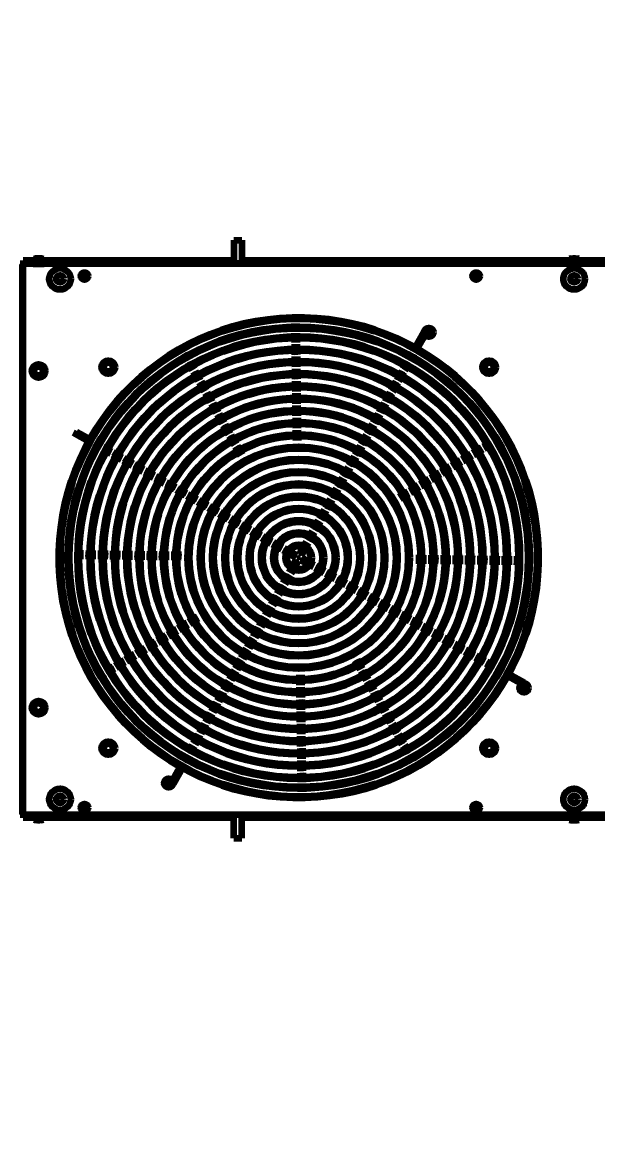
# Model space of a CAD drawing. Header units: millimetres. Extents: x 0 to 31017, y 0 to 21335.
# Drawn here: x 8299.3 to 8393.3, y 19881.2 to 20062.4 of the extents above; entities that cross this region are included whole.
import ezdxf
from ezdxf import colors
from ezdxf.entities.mleader import LeaderData, LeaderLine
from ezdxf.enums import TextEntityAlignment as Align
from ezdxf.math import Vec2, Vec3

# ---------------------------------------------------------------- set-up
doc = ezdxf.new("R2010")
doc.units = ezdxf.units.MM
doc.styles.get("Standard").update_dxf_attribs({"font": 'arial.ttf'})

# ---------------------------------------------------------------- blocks, each defined once
blk = doc.blocks.new('機組圖彩色')
at = {"color": 251, "lineweight": 200, "true_color": 0x636466}
for p, q in [((92847.88, 2376.05), (92847.88, 2372.23)), ((92847.88, 2376.05), (92849.18, 2376.05)), ((92849.18, 2376.05), (92849.18, 2372.23)), ((92813.48, 2372.73), (92813.48, 2372.1)), ((92815.23, 2372.73), (92813.48, 2372.73)), ((92815.08, 2372.52), (92815.08, 2372.2)), ((92816.88, 2372.52), (92815.08, 2372.52)), ((92815.23, 2373), (92815.23, 2372.52)), ((92816.55, 2373.07), (92815.42, 2373.07)), ((92815.61, 2373), (92815.61, 2372.52)), ((92815.98, 2372.36), (92815.82, 2372.52)), ((92816.14, 2372.36), (92815.98, 2372.52)), ((92816.36, 2373), (92816.36, 2372.52)), ((92816.73, 2373), (92816.73, 2372.52)), ((92847.88, 2372.73), (92816.73, 2372.73)), ((92816.88, 2372.2), (92816.88, 2372.52)), ((92957.78, 2372.73), (92849.18, 2372.73)), ((92902.58, 2372.2), (92902.58, 2372.52)), ((92902.58, 2372.52), (92904.38, 2372.52)), ((92902.73, 2373), (92902.73, 2372.52)), ((92902.92, 2373.07), (92904.05, 2373.07)), ((92903.11, 2373), (92903.11, 2372.52)), ((92903.32, 2372.36), (92903.48, 2372.52)), ((92903.48, 2372.36), (92903.64, 2372.52)), ((92903.86, 2373), (92903.86, 2372.52)), ((92904.23, 2373), (92904.23, 2372.52)), ((92904.38, 2372.52), (92904.38, 2372.2)), ((92813.36, 2372.1), (92813.48, 2372.1)), ((92813.36, 2282.3), (92813.36, 2372.1)), ((92813.48, 2368.7), (92813.48, 2372.2)), ((92993.48, 2372.2), (92813.48, 2372.2)), ((92813.48, 2282.32), (92813.48, 2372.08)), ((92993.36, 2372.2), (92813.6, 2372.2)), ((92814.48, 2372.23), (92814.45, 2372.2)), ((92815.08, 2372.23), (92814.48, 2372.23)), ((92815.08, 2372.36), (92816.88, 2372.36)), ((92815.08, 2372.2), (92816.88, 2372.2)), ((92990.1, 2372.23), (92816.88, 2372.23)), ((92904.38, 2372.36), (92902.58, 2372.36)), ((92904.38, 2372.2), (92902.58, 2372.2)), ((92857.78, 2362.75), (92857.77, 2363.15)), ((92857.79, 2361.95), (92857.78, 2362.45)), ((92857.8, 2361.15), (92857.79, 2361.65)), ((92858.18, 2362.75), (92858.17, 2363.15)), ((92858.19, 2361.95), (92858.18, 2362.45)), ((92858.2, 2361.15), (92858.19, 2361.65)), ((92857.81, 2360.35), (92857.8, 2360.85)), ((92857.82, 2359.35), (92857.81, 2360.05)), ((92857.83, 2359.35), (92857.82, 2360.05)), ((92858.21, 2360.35), (92858.2, 2360.85)), ((92858.22, 2359.35), (92858.21, 2360.05)), ((92858.23, 2359.35), (92858.22, 2360.05)), ((92878.9, 2361.06), (92877.49, 2358.54)), ((92879.06, 2360.52), (92877.84, 2358.35)), ((92879.42, 2361.33), (92880.05, 2360.7)), ((92879.42, 2360.7), (92880.05, 2361.33)), ((92839.47, 2357.74), (92839.27, 2358.09)), ((92839.82, 2357.93), (92839.62, 2358.28)), ((92857.84, 2358.35), (92857.83, 2359.05)), ((92857.86, 2357.35), (92857.85, 2358.05)), ((92858.24, 2358.35), (92858.23, 2359.05)), ((92858.26, 2357.35), (92858.25, 2358.05)), ((92877.15, 2357.93), (92877.35, 2358.28)), ((92877.5, 2357.74), (92877.7, 2358.09)), ((92839.86, 2357.04), (92839.62, 2357.48)), ((92840.21, 2357.24), (92839.96, 2357.67)), ((92840.25, 2356.34), (92840.01, 2356.78)), ((92840.6, 2356.54), (92840.36, 2356.97)), ((92840.64, 2355.64), (92840.4, 2356.08)), ((92840.99, 2355.84), (92840.75, 2356.28)), ((92857.87, 2356.35), (92857.86, 2357.05)), ((92858.27, 2356.35), (92858.26, 2357.05)), ((92875.98, 2355.84), (92876.22, 2356.27)), ((92876.33, 2355.64), (92876.57, 2356.08)), ((92876.37, 2356.54), (92876.61, 2356.97)), ((92876.72, 2356.34), (92876.96, 2356.78)), ((92876.76, 2357.23), (92877.01, 2357.67)), ((92877.11, 2357.04), (92877.35, 2357.48)), ((92841.13, 2354.77), (92840.79, 2355.38)), ((92841.48, 2354.97), (92841.14, 2355.58)), ((92841.62, 2353.9), (92841.28, 2354.51)), ((92841.97, 2354.09), (92841.63, 2354.71)), ((92857.88, 2355.35), (92857.87, 2356.05)), ((92857.89, 2354.35), (92857.89, 2355.05)), ((92858.28, 2355.35), (92858.27, 2356.05)), ((92858.29, 2354.35), (92858.29, 2355.05)), ((92875.34, 2354.71), (92875, 2354.09)), ((92875.69, 2354.51), (92875.35, 2353.9)), ((92875.83, 2355.58), (92875.49, 2354.97)), ((92876.18, 2355.38), (92875.84, 2354.77)), ((92842.11, 2353.03), (92841.77, 2353.64)), ((92842.46, 2353.22), (92842.11, 2353.83)), ((92842.6, 2352.15), (92842.25, 2352.76)), ((92842.95, 2352.35), (92842.6, 2352.96)), ((92857.91, 2353.35), (92857.9, 2354.05)), ((92857.92, 2352.35), (92857.91, 2353.05)), ((92858.31, 2353.35), (92858.3, 2354.05)), ((92858.32, 2352.35), (92858.31, 2353.05)), ((92874.37, 2352.96), (92874.02, 2352.35)), ((92874.71, 2352.76), (92874.37, 2352.15)), ((92874.85, 2353.83), (92874.51, 2353.22)), ((92875.2, 2353.64), (92874.86, 2353.03)), ((92843.09, 2351.28), (92842.74, 2351.89)), ((92843.43, 2351.48), (92843.09, 2352.09)), ((92843.57, 2350.41), (92843.23, 2351.02)), ((92843.92, 2350.6), (92843.58, 2351.22)), ((92857.93, 2351.35), (92857.92, 2352.05)), ((92857.95, 2350.35), (92857.94, 2351.05)), ((92858.33, 2351.35), (92858.32, 2352.05)), ((92858.35, 2350.35), (92858.34, 2351.05)), ((92873.39, 2351.22), (92873.05, 2350.6)), ((92873.74, 2351.02), (92873.39, 2350.41)), ((92873.88, 2352.09), (92873.53, 2351.48)), ((92874.23, 2351.89), (92873.88, 2351.28)), ((92844.06, 2349.54), (92843.72, 2350.15)), ((92844.41, 2349.73), (92844.07, 2350.34)), ((92844.55, 2348.66), (92844.21, 2349.28)), ((92844.9, 2348.86), (92844.56, 2349.47)), ((92857.96, 2349.35), (92857.95, 2350.05)), ((92857.97, 2348.35), (92857.96, 2349.05)), ((92858.36, 2349.35), (92858.35, 2350.05)), ((92858.37, 2348.35), (92858.36, 2349.05)), ((92872.41, 2349.47), (92872.07, 2348.86)), ((92872.76, 2349.28), (92872.42, 2348.66)), ((92872.9, 2350.34), (92872.56, 2349.73)), ((92873.25, 2350.15), (92872.91, 2349.54)), ((92845.04, 2347.79), (92844.7, 2348.4)), ((92845.39, 2347.99), (92845.05, 2348.6)), ((92845.53, 2346.92), (92845.19, 2347.53)), ((92845.88, 2347.12), (92845.54, 2347.73)), ((92857.98, 2347.35), (92857.98, 2348.05)), ((92858, 2346.35), (92857.99, 2347.05)), ((92858.38, 2347.35), (92858.38, 2348.05)), ((92858.4, 2346.35), (92858.39, 2347.05)), ((92871.43, 2347.73), (92871.09, 2347.12)), ((92871.78, 2347.53), (92871.44, 2346.92)), ((92871.92, 2348.6), (92871.58, 2347.99)), ((92872.27, 2348.4), (92871.93, 2347.79)), ((92846.02, 2346.05), (92845.68, 2346.66)), ((92846.37, 2346.24), (92846.03, 2346.85)), ((92846.51, 2345.17), (92846.16, 2345.79)), ((92846.86, 2345.37), (92846.51, 2345.98)), ((92858.01, 2345.35), (92858, 2346.05)), ((92858.41, 2345.35), (92858.4, 2346.05)), ((92870.46, 2345.98), (92870.11, 2345.37)), ((92870.8, 2345.79), (92870.46, 2345.17)), ((92870.94, 2346.85), (92870.6, 2346.24)), ((92871.29, 2346.66), (92870.95, 2346.05)), ((92821.63, 2344.62), (92824.14, 2343.21)), ((92822.16, 2344.78), (92824.34, 2343.56)), ((92824.95, 2343.22), (92824.6, 2343.42)), ((92847, 2344.3), (92846.65, 2344.91)), ((92847.34, 2344.5), (92847, 2345.11)), ((92847.48, 2343.43), (92847.14, 2344.04)), ((92847.83, 2343.63), (92847.49, 2344.24)), ((92858.02, 2344.35), (92858.01, 2345.05)), ((92858.04, 2343.35), (92858.03, 2344.05)), ((92858.42, 2344.35), (92858.41, 2345.05)), ((92858.44, 2343.35), (92858.43, 2344.05)), ((92869.48, 2344.24), (92869.14, 2343.63)), ((92869.83, 2344.04), (92869.48, 2343.43)), ((92869.97, 2345.11), (92869.62, 2344.5)), ((92870.32, 2344.91), (92869.97, 2344.3)), ((92890.14, 2343.26), (92890.57, 2343.52)), ((92890.83, 2343.67), (92891.26, 2343.93)), ((92891.03, 2343.33), (92891.46, 2343.59)), ((92891.51, 2344.08), (92891.86, 2344.29)), ((92891.72, 2343.74), (92892.06, 2343.94)), ((92824.76, 2342.87), (92824.41, 2343.07)), ((92825.45, 2342.48), (92825.02, 2342.73)), ((92825.65, 2342.83), (92825.21, 2343.07)), ((92826.15, 2342.09), (92825.72, 2342.33)), ((92826.35, 2342.44), (92825.91, 2342.68)), ((92826.85, 2341.7), (92826.41, 2341.94)), ((92827.05, 2342.05), (92826.61, 2342.29)), ((92827.31, 2341.9), (92827.92, 2341.56)), ((92847.97, 2342.56), (92847.63, 2343.17)), ((92848.32, 2342.75), (92847.98, 2343.36)), ((92848.46, 2341.68), (92848.12, 2342.3)), ((92848.81, 2341.88), (92848.47, 2342.49)), ((92849.3, 2341.01), (92848.96, 2341.62)), ((92868.01, 2341.62), (92867.67, 2341.01)), ((92868.5, 2342.49), (92868.16, 2341.88)), ((92868.85, 2342.3), (92868.51, 2341.68)), ((92868.99, 2343.36), (92868.65, 2342.75)), ((92869.34, 2343.17), (92869, 2342.56)), ((92886.87, 2341.32), (92887.48, 2341.68)), ((92887.73, 2341.83), (92888.33, 2342.19)), ((92887.94, 2341.49), (92888.54, 2341.85)), ((92888.59, 2342.34), (92889.19, 2342.7)), ((92888.8, 2342), (92889.4, 2342.36)), ((92889.45, 2342.86), (92889.88, 2343.11)), ((92889.66, 2342.51), (92890.09, 2342.77)), ((92890.34, 2342.92), (92890.77, 2343.18)), ((92827.11, 2341.55), (92827.72, 2341.21)), ((92827.98, 2341.06), (92828.59, 2340.72)), ((92828.18, 2341.41), (92828.79, 2341.07)), ((92828.86, 2340.57), (92829.47, 2340.23)), ((92829.05, 2340.92), (92829.66, 2340.58)), ((92829.73, 2340.08), (92830.34, 2339.74)), ((92829.92, 2340.43), (92830.53, 2340.09)), ((92830.8, 2339.95), (92831.41, 2339.6)), ((92848.95, 2340.81), (92848.61, 2341.42)), ((92867.03, 2339.87), (92866.69, 2339.26)), ((92867.52, 2340.75), (92867.18, 2340.14)), ((92867.87, 2340.55), (92867.53, 2339.94)), ((92868.36, 2341.42), (92868.02, 2340.81)), ((92884.3, 2339.79), (92884.9, 2340.15)), ((92884.5, 2339.44), (92885.1, 2339.8)), ((92885.15, 2340.3), (92885.76, 2340.66)), ((92885.36, 2339.95), (92885.96, 2340.31)), ((92886.01, 2340.81), (92886.62, 2341.17)), ((92886.22, 2340.47), (92886.82, 2340.82)), ((92887.08, 2340.98), (92887.68, 2341.33)), ((92830.6, 2339.6), (92831.21, 2339.25)), ((92831.47, 2339.11), (92832.08, 2338.77)), ((92831.67, 2339.46), (92832.28, 2339.11)), ((92832.35, 2338.62), (92832.96, 2338.28)), ((92832.54, 2338.97), (92833.15, 2338.63)), ((92833.22, 2338.13), (92833.83, 2337.79)), ((92833.41, 2338.48), (92834.02, 2338.14)), ((92834.29, 2337.99), (92834.9, 2337.65)), ((92866.06, 2338.13), (92865.71, 2337.52)), ((92866.54, 2339), (92866.2, 2338.39)), ((92866.89, 2338.81), (92866.55, 2338.19)), ((92867.38, 2339.68), (92867.04, 2339.07)), ((92880.86, 2337.74), (92881.46, 2338.1)), ((92881.72, 2338.25), (92882.32, 2338.61)), ((92881.92, 2337.91), (92882.52, 2338.27)), ((92882.58, 2338.76), (92883.18, 2339.12)), ((92882.78, 2338.42), (92883.38, 2338.78)), ((92883.44, 2339.28), (92884.04, 2339.63)), ((92883.64, 2338.93), (92884.24, 2339.29)), ((92834.09, 2337.64), (92834.7, 2337.3)), ((92834.96, 2337.15), (92835.57, 2336.81)), ((92835.16, 2337.5), (92835.77, 2337.16)), ((92835.84, 2336.66), (92836.45, 2336.32)), ((92836.03, 2337.01), (92836.64, 2336.67)), ((92836.71, 2336.17), (92837.32, 2335.83)), ((92836.9, 2336.52), (92837.51, 2336.18)), ((92865.08, 2336.38), (92864.74, 2335.77)), ((92865.43, 2336.19), (92865.09, 2335.58)), ((92865.57, 2337.26), (92865.23, 2336.65)), ((92865.92, 2337.06), (92865.57, 2336.45)), ((92866.4, 2337.93), (92866.06, 2337.32)), ((92878.28, 2336.21), (92878.88, 2336.57)), ((92878.48, 2335.87), (92879.08, 2336.22)), ((92879.14, 2336.72), (92879.74, 2337.08)), ((92879.34, 2336.38), (92879.94, 2336.73)), ((92880, 2337.23), (92880.6, 2337.59)), ((92880.2, 2336.89), (92880.8, 2337.25)), ((92881.06, 2337.4), (92881.66, 2337.76)), ((92837.58, 2335.69), (92838.19, 2335.34)), ((92837.78, 2336.03), (92838.39, 2335.69)), ((92838.45, 2335.2), (92839.06, 2334.86)), ((92838.65, 2335.55), (92839.26, 2335.2)), ((92839.33, 2334.71), (92839.94, 2334.37)), ((92839.52, 2335.06), (92840.13, 2334.72)), ((92840.39, 2334.57), (92841, 2334.23)), ((92864.1, 2334.64), (92863.76, 2334.03)), ((92864.45, 2334.44), (92864.11, 2333.83)), ((92864.59, 2335.51), (92864.25, 2334.9)), ((92864.94, 2335.32), (92864.6, 2334.7)), ((92874.84, 2334.16), (92875.44, 2334.52)), ((92875.7, 2334.68), (92876.3, 2335.03)), ((92875.9, 2334.33), (92876.51, 2334.69)), ((92876.56, 2335.19), (92877.16, 2335.54)), ((92876.76, 2334.84), (92877.37, 2335.2)), ((92877.42, 2335.7), (92878.02, 2336.06)), ((92877.62, 2335.35), (92878.23, 2335.71)), ((92840.2, 2334.22), (92840.81, 2333.88)), ((92841.07, 2333.73), (92841.68, 2333.39)), ((92841.27, 2334.08), (92841.88, 2333.74)), ((92841.94, 2333.24), (92842.55, 2332.9)), ((92842.14, 2333.59), (92842.75, 2333.25)), ((92842.81, 2332.75), (92843.43, 2332.41)), ((92843.01, 2333.1), (92843.62, 2332.76)), ((92843.88, 2332.61), (92844.49, 2332.27)), ((92863.12, 2332.89), (92862.78, 2332.28)), ((92863.47, 2332.7), (92863.13, 2332.09)), ((92863.61, 2333.77), (92863.27, 2333.16)), ((92863.96, 2333.57), (92863.62, 2332.96)), ((92875.04, 2333.82), (92875.65, 2334.18)), ((92843.69, 2332.26), (92844.3, 2331.92)), ((92844.56, 2331.78), (92845.17, 2331.43)), ((92844.76, 2332.12), (92845.37, 2331.78)), ((92845.43, 2331.29), (92846.04, 2330.94)), ((92845.63, 2331.64), (92846.24, 2331.29)), ((92846.3, 2330.8), (92846.92, 2330.46)), ((92846.5, 2331.15), (92847.11, 2330.8)), ((92862.15, 2331.15), (92861.8, 2330.54)), ((92862.49, 2330.95), (92862.15, 2330.34)), ((92862.63, 2332.02), (92862.29, 2331.41)), ((92862.98, 2331.83), (92862.64, 2331.21)), ((92847.18, 2330.31), (92847.79, 2329.97)), ((92847.37, 2330.66), (92847.98, 2330.32)), ((92848.05, 2329.82), (92848.66, 2329.48)), ((92848.25, 2330.17), (92848.86, 2329.83)), ((92848.92, 2329.33), (92849.53, 2328.99)), ((92849.12, 2329.68), (92849.73, 2329.34)), ((92849.99, 2329.19), (92850.6, 2328.85)), ((92861.17, 2329.4), (92860.83, 2328.79)), ((92861.52, 2329.21), (92861.17, 2328.6)), ((92861.66, 2330.28), (92861.31, 2329.66)), ((92862.01, 2330.08), (92861.66, 2329.47)), ((92849.8, 2328.84), (92850.41, 2328.5)), ((92850.67, 2328.35), (92851.28, 2328.01)), ((92850.86, 2328.7), (92851.47, 2328.36)), ((92851.54, 2327.87), (92852.15, 2327.52)), ((92851.74, 2328.21), (92852.35, 2327.87)), ((92852.41, 2327.38), (92853.02, 2327.03)), ((92852.61, 2327.73), (92853.22, 2327.38)), ((92853.48, 2327.24), (92854.09, 2326.89)), ((92860.19, 2327.66), (92859.85, 2327.04)), ((92860.54, 2327.46), (92860.2, 2326.85)), ((92860.68, 2328.53), (92860.34, 2327.92)), ((92861.03, 2328.33), (92860.68, 2327.72)), ((92853.29, 2326.89), (92853.9, 2326.54)), ((92854.16, 2326.4), (92854.77, 2326.06)), ((92854.35, 2326.75), (92854.97, 2326.4)), ((92855.03, 2325.91), (92855.64, 2325.57)), ((92855.23, 2326.26), (92855.84, 2325.92)), ((92855.91, 2325.42), (92856.52, 2325.08)), ((92856.1, 2325.77), (92856.71, 2325.42)), ((92856.98, 2325.28), (92858.18, 2324.6)), ((92859.21, 2325.91), (92858.53, 2324.7)), ((92859.56, 2325.71), (92858.88, 2324.51)), ((92859.7, 2326.78), (92859.36, 2326.17)), ((92860.05, 2326.59), (92859.71, 2325.97)), ((92819.94, 2324.9), (92819.54, 2324.91)), ((92819.94, 2324.5), (92819.54, 2324.51)), ((92820.74, 2324.89), (92820.24, 2324.9)), ((92820.74, 2324.49), (92820.24, 2324.5)), ((92821.54, 2324.88), (92821.04, 2324.89)), ((92821.54, 2324.48), (92821.04, 2324.49)), ((92822.34, 2324.87), (92821.84, 2324.88)), ((92822.34, 2324.47), (92821.84, 2324.48)), ((92823.34, 2324.86), (92822.64, 2324.87)), ((92823.34, 2324.46), (92822.64, 2324.47)), ((92824.34, 2324.85), (92823.64, 2324.86)), ((92824.34, 2324.45), (92823.64, 2324.46)), ((92825.34, 2324.83), (92824.64, 2324.84)), ((92825.34, 2324.43), (92824.64, 2324.44)), ((92826.34, 2324.82), (92825.64, 2324.83)), ((92826.34, 2324.42), (92825.64, 2324.43)), ((92827.34, 2324.81), (92826.64, 2324.82)), ((92827.34, 2324.41), (92826.64, 2324.42)), ((92828.34, 2324.79), (92827.64, 2324.8)), ((92828.34, 2324.39), (92827.64, 2324.4)), ((92829.33, 2324.38), (92828.63, 2324.39)), ((92829.34, 2324.78), (92828.64, 2324.79)), ((92830.33, 2324.37), (92829.63, 2324.38)), ((92830.34, 2324.77), (92829.64, 2324.78)), ((92831.33, 2324.36), (92830.63, 2324.36)), ((92831.34, 2324.76), (92830.64, 2324.76)), ((92832.33, 2324.34), (92831.63, 2324.35)), ((92832.34, 2324.74), (92831.64, 2324.75)), ((92833.33, 2324.33), (92832.63, 2324.34)), ((92833.34, 2324.73), (92832.64, 2324.74)), ((92834.33, 2324.32), (92833.63, 2324.33)), ((92834.34, 2324.72), (92833.64, 2324.73)), ((92835.33, 2324.3), (92834.63, 2324.31)), ((92835.34, 2324.7), (92834.64, 2324.71)), ((92836.33, 2324.29), (92835.63, 2324.3)), ((92836.34, 2324.69), (92835.64, 2324.7)), ((92837.33, 2324.28), (92836.63, 2324.29)), ((92837.34, 2324.68), (92836.64, 2324.69)), ((92838.33, 2324.26), (92837.63, 2324.27)), ((92838.34, 2324.66), (92837.64, 2324.67)), ((92839.33, 2324.25), (92838.63, 2324.26)), ((92839.34, 2324.65), (92838.64, 2324.66)), ((92856.78, 2324.93), (92857.99, 2324.25)), ((92857.41, 2322.7), (92858.09, 2323.9)), ((92857.76, 2322.5), (92858.43, 2323.71)), ((92858.18, 2324.6), (92857.99, 2324.25)), ((92858.09, 2323.9), (92858.43, 2323.71)), ((92858.88, 2324.51), (92858.53, 2324.7)), ((92858.79, 2323.81), (92858.98, 2324.15)), ((92859.99, 2323.13), (92858.79, 2323.81)), ((92860.19, 2323.48), (92858.98, 2324.15)), ((92877.63, 2324.16), (92878.33, 2324.15)), ((92877.63, 2323.76), (92878.33, 2323.75)), ((92878.63, 2324.14), (92879.33, 2324.13)), ((92878.63, 2323.74), (92879.33, 2323.73)), ((92879.63, 2324.13), (92880.33, 2324.12)), ((92879.63, 2323.73), (92880.33, 2323.72)), ((92880.63, 2324.12), (92881.33, 2324.11)), ((92880.63, 2323.72), (92881.33, 2323.71)), ((92881.63, 2324.1), (92882.33, 2324.1)), ((92881.63, 2323.7), (92882.33, 2323.7)), ((92882.63, 2324.09), (92883.33, 2324.08)), ((92882.63, 2323.69), (92883.33, 2323.68)), ((92883.63, 2324.08), (92884.33, 2324.07)), ((92883.63, 2323.68), (92884.33, 2323.67)), ((92884.63, 2324.07), (92885.33, 2324.06)), ((92884.63, 2323.67), (92885.33, 2323.66)), ((92885.63, 2324.05), (92886.33, 2324.04)), ((92885.63, 2323.65), (92886.33, 2323.64)), ((92886.63, 2324.04), (92887.33, 2324.03)), ((92886.63, 2323.64), (92887.33, 2323.63)), ((92887.63, 2324.03), (92888.33, 2324.02)), ((92887.63, 2323.63), (92888.33, 2323.62)), ((92888.63, 2324.01), (92889.33, 2324)), ((92888.63, 2323.61), (92889.33, 2323.6)), ((92889.63, 2324), (92890.33, 2323.99)), ((92889.63, 2323.6), (92890.33, 2323.59)), ((92890.63, 2323.99), (92891.33, 2323.98)), ((92890.63, 2323.59), (92891.33, 2323.58)), ((92891.63, 2323.98), (92892.33, 2323.97)), ((92891.63, 2323.58), (92892.33, 2323.57)), ((92892.63, 2323.96), (92893.33, 2323.95)), ((92892.63, 2323.56), (92893.33, 2323.55)), ((92893.63, 2323.95), (92894.33, 2323.94)), ((92893.63, 2323.55), (92894.33, 2323.54)), ((92894.63, 2323.93), (92895.13, 2323.93)), ((92894.63, 2323.53), (92895.13, 2323.53)), ((92895.43, 2323.92), (92895.93, 2323.92)), ((92895.43, 2323.52), (92895.93, 2323.52)), ((92896.23, 2323.91), (92896.73, 2323.91)), ((92896.23, 2323.51), (92896.73, 2323.51)), ((92897.03, 2323.9), (92897.43, 2323.9)), ((92897.03, 2323.5), (92897.43, 2323.5)), ((92856.92, 2321.82), (92857.26, 2322.43)), ((92857.27, 2321.63), (92857.61, 2322.24)), ((92860.87, 2322.64), (92860.25, 2322.98)), ((92861.06, 2322.99), (92860.45, 2323.33)), ((92861.74, 2322.15), (92861.13, 2322.49)), ((92861.94, 2322.5), (92861.32, 2322.84)), ((92862.61, 2321.66), (92862, 2322)), ((92862.81, 2322.01), (92862.2, 2322.35)), ((92863.68, 2321.52), (92863.07, 2321.86)), ((92855.94, 2320.07), (92856.28, 2320.69)), ((92856.29, 2319.88), (92856.63, 2320.49)), ((92856.43, 2320.95), (92856.77, 2321.56)), ((92856.78, 2320.75), (92857.12, 2321.36)), ((92863.49, 2321.17), (92862.88, 2321.51)), ((92864.36, 2320.68), (92863.75, 2321.03)), ((92864.56, 2321.03), (92863.94, 2321.37)), ((92865.23, 2320.19), (92864.62, 2320.54)), ((92865.43, 2320.54), (92864.82, 2320.89)), ((92866.11, 2319.71), (92865.49, 2320.05)), ((92866.3, 2320.05), (92865.69, 2320.4)), ((92867.17, 2319.57), (92866.56, 2319.91)), ((92854.47, 2317.46), (92854.82, 2318.07)), ((92854.96, 2318.33), (92855.31, 2318.94)), ((92855.31, 2318.13), (92855.65, 2318.74)), ((92855.45, 2319.2), (92855.79, 2319.81)), ((92855.8, 2319.01), (92856.14, 2319.62)), ((92866.98, 2319.22), (92866.37, 2319.56)), ((92867.85, 2318.73), (92867.24, 2319.07)), ((92868.05, 2319.08), (92867.44, 2319.42)), ((92868.72, 2318.24), (92868.11, 2318.58)), ((92868.92, 2318.59), (92868.31, 2318.93)), ((92869.6, 2317.75), (92868.99, 2318.09)), ((92869.79, 2318.1), (92869.18, 2318.44)), ((92853.5, 2315.71), (92853.84, 2316.32)), ((92853.99, 2316.58), (92854.33, 2317.19)), ((92854.33, 2316.39), (92854.68, 2317)), ((92854.82, 2317.26), (92855.17, 2317.87)), ((92870.47, 2317.26), (92869.86, 2317.6)), ((92870.66, 2317.61), (92870.05, 2317.95)), ((92871.34, 2316.77), (92870.73, 2317.11)), ((92871.54, 2317.12), (92870.93, 2317.46)), ((92872.21, 2316.28), (92871.6, 2316.63)), ((92872.41, 2316.63), (92871.8, 2316.97)), ((92873.28, 2316.14), (92872.67, 2316.49)), ((92841.92, 2314.59), (92841.32, 2314.23)), ((92852.52, 2313.97), (92852.86, 2314.58)), ((92852.87, 2313.77), (92853.21, 2314.38)), ((92853.01, 2314.84), (92853.35, 2315.45)), ((92853.36, 2314.64), (92853.7, 2315.25)), ((92853.85, 2315.51), (92854.19, 2316.13)), ((92873.09, 2315.79), (92872.48, 2316.14)), ((92873.96, 2315.31), (92873.35, 2315.65)), ((92874.15, 2315.65), (92873.54, 2316)), ((92874.83, 2314.82), (92874.22, 2315.16)), ((92875.03, 2315.17), (92874.42, 2315.51)), ((92875.7, 2314.33), (92875.09, 2314.67)), ((92875.9, 2314.68), (92875.29, 2315.02)), ((92876.77, 2314.19), (92876.16, 2314.53)), ((92839.35, 2313.05), (92838.74, 2312.7)), ((92839.55, 2312.71), (92838.95, 2312.35)), ((92840.2, 2313.57), (92839.6, 2313.21)), ((92840.41, 2313.22), (92839.81, 2312.86)), ((92841.06, 2314.08), (92840.46, 2313.72)), ((92841.27, 2313.73), (92840.67, 2313.37)), ((92842.13, 2314.24), (92841.53, 2313.89)), ((92851.54, 2312.22), (92851.88, 2312.83)), ((92851.89, 2312.02), (92852.23, 2312.64)), ((92852.03, 2313.09), (92852.37, 2313.7)), ((92852.38, 2312.9), (92852.72, 2313.51)), ((92876.58, 2313.84), (92875.97, 2314.18)), ((92877.45, 2313.35), (92876.84, 2313.69)), ((92877.64, 2313.7), (92877.03, 2314.04)), ((92878.32, 2312.86), (92877.71, 2313.2)), ((92878.52, 2313.21), (92877.91, 2313.55)), ((92879.19, 2312.37), (92878.58, 2312.72)), ((92879.39, 2312.72), (92878.78, 2313.06)), ((92880.26, 2312.23), (92879.65, 2312.58)), ((92835.91, 2311.01), (92835.31, 2310.65)), ((92836.77, 2311.52), (92836.17, 2311.16)), ((92836.97, 2311.18), (92836.37, 2310.82)), ((92837.63, 2312.03), (92837.02, 2311.67)), ((92837.83, 2311.69), (92837.23, 2311.33)), ((92838.49, 2312.54), (92837.88, 2312.19)), ((92838.69, 2312.2), (92838.09, 2311.84)), ((92850.56, 2310.48), (92850.91, 2311.09)), ((92850.91, 2310.28), (92851.25, 2310.89)), ((92851.05, 2311.35), (92851.39, 2311.96)), ((92851.4, 2311.15), (92851.74, 2311.76)), ((92880.07, 2311.88), (92879.45, 2312.23)), ((92880.94, 2311.4), (92880.33, 2311.74)), ((92881.13, 2311.74), (92880.52, 2312.09)), ((92881.81, 2310.91), (92881.2, 2311.25)), ((92882.01, 2311.26), (92881.4, 2311.6)), ((92882.68, 2310.42), (92882.07, 2310.76)), ((92882.88, 2310.77), (92882.27, 2311.11)), ((92832.47, 2308.96), (92831.87, 2308.61)), ((92833.33, 2309.48), (92832.73, 2309.12)), ((92833.53, 2309.13), (92832.93, 2308.77)), ((92834.19, 2309.99), (92833.59, 2309.63)), ((92834.39, 2309.64), (92833.79, 2309.29)), ((92835.05, 2310.5), (92834.45, 2310.14)), ((92835.25, 2310.15), (92834.65, 2309.8)), ((92836.11, 2310.67), (92835.51, 2310.31)), ((92849.59, 2308.73), (92849.93, 2309.34)), ((92849.94, 2308.53), (92850.28, 2309.15)), ((92850.08, 2309.6), (92850.42, 2310.21)), ((92850.42, 2309.41), (92850.77, 2310.02)), ((92883.56, 2309.93), (92882.94, 2310.27)), ((92883.75, 2310.28), (92883.14, 2310.62)), ((92884.43, 2309.44), (92883.82, 2309.78)), ((92884.62, 2309.79), (92884.01, 2310.13)), ((92885.3, 2308.95), (92884.69, 2309.29)), ((92885.5, 2309.3), (92884.89, 2309.64)), ((92886.37, 2308.81), (92885.76, 2309.15)), ((92829.89, 2307.43), (92829.29, 2307.07)), ((92830.75, 2307.94), (92830.15, 2307.58)), ((92830.95, 2307.6), (92830.35, 2307.24)), ((92831.61, 2308.45), (92831.01, 2308.1)), ((92831.81, 2308.11), (92831.21, 2307.75)), ((92832.67, 2308.62), (92832.07, 2308.26)), ((92848.61, 2306.99), (92848.95, 2307.6)), ((92848.96, 2306.79), (92849.3, 2307.4)), ((92849.1, 2307.86), (92849.44, 2308.47)), ((92849.45, 2307.66), (92849.79, 2308.27)), ((92867.67, 2307.4), (92868.01, 2306.79)), ((92868.02, 2307.6), (92868.36, 2306.99)), ((92886.17, 2308.46), (92885.56, 2308.81)), ((92887.05, 2307.97), (92886.43, 2308.32)), ((92887.24, 2308.32), (92886.63, 2308.67)), ((92887.92, 2307.49), (92887.31, 2307.83)), ((92888.11, 2307.83), (92887.5, 2308.18)), ((92888.79, 2307), (92888.18, 2307.34)), ((92888.99, 2307.35), (92888.37, 2307.69)), ((92889.86, 2306.86), (92889.25, 2307.2)), ((92826.62, 2305.49), (92826.19, 2305.23)), ((92827.31, 2305.9), (92826.88, 2305.64)), ((92827.52, 2305.56), (92827.09, 2305.3)), ((92828.17, 2306.41), (92827.57, 2306.05)), ((92828.38, 2306.07), (92827.77, 2305.71)), ((92829.03, 2306.92), (92828.43, 2306.56)), ((92829.24, 2306.58), (92828.63, 2306.22)), ((92830.1, 2307.09), (92829.49, 2306.73)), ((92847.63, 2305.24), (92847.97, 2305.85)), ((92847.98, 2305.04), (92848.32, 2305.66)), ((92848.12, 2306.11), (92848.46, 2306.72)), ((92848.47, 2305.92), (92848.81, 2306.53)), ((92868.16, 2306.53), (92868.5, 2305.92)), ((92868.51, 2306.72), (92868.85, 2306.11)), ((92868.65, 2305.66), (92868.99, 2305.04)), ((92869, 2305.85), (92869.34, 2305.24)), ((92889.66, 2306.51), (92889.05, 2306.85)), ((92889.92, 2306.36), (92890.36, 2306.12)), ((92890.12, 2306.71), (92890.56, 2306.46)), ((92890.62, 2305.97), (92891.06, 2305.72)), ((92890.82, 2306.32), (92891.25, 2306.07)), ((92891.32, 2305.58), (92891.76, 2305.33)), ((92891.51, 2305.93), (92891.95, 2305.68)), ((92892.21, 2305.54), (92892.56, 2305.34)), ((92825.25, 2304.67), (92824.9, 2304.47)), ((92825.45, 2304.33), (92825.11, 2304.12)), ((92825.94, 2305.08), (92825.51, 2304.83)), ((92826.14, 2304.74), (92825.71, 2304.48)), ((92826.83, 2305.15), (92826.4, 2304.89)), ((92846.65, 2303.5), (92847, 2304.11)), ((92847, 2303.3), (92847.34, 2303.91)), ((92847.14, 2304.37), (92847.48, 2304.98)), ((92847.49, 2304.17), (92847.83, 2304.78)), ((92858.53, 2305.05), (92858.54, 2304.35)), ((92858.55, 2304.05), (92858.55, 2303.35)), ((92858.93, 2305.06), (92858.94, 2304.36)), ((92858.95, 2304.06), (92858.95, 2303.36)), ((92869.14, 2304.78), (92869.48, 2304.17)), ((92869.48, 2304.98), (92869.83, 2304.37)), ((92869.62, 2303.91), (92869.97, 2303.3)), ((92869.97, 2304.11), (92870.32, 2303.5)), ((92892.02, 2305.19), (92892.37, 2304.99)), ((92894.8, 2303.63), (92892.63, 2304.85)), ((92895.34, 2303.78), (92892.82, 2305.2)), ((92845.68, 2301.75), (92846.02, 2302.36)), ((92846.03, 2301.55), (92846.37, 2302.17)), ((92846.16, 2302.62), (92846.51, 2303.23)), ((92846.51, 2302.43), (92846.86, 2303.04)), ((92858.56, 2303.05), (92858.57, 2302.35)), ((92858.57, 2302.05), (92858.58, 2301.35)), ((92858.96, 2303.06), (92858.97, 2302.36)), ((92858.97, 2302.06), (92858.98, 2301.36)), ((92870.11, 2303.04), (92870.46, 2302.43)), ((92870.46, 2303.23), (92870.8, 2302.62)), ((92870.6, 2302.17), (92870.94, 2301.55)), ((92870.95, 2302.36), (92871.29, 2301.75)), ((92895.61, 2303.27), (92894.98, 2302.63)), ((92894.98, 2303.27), (92895.61, 2302.63)), ((92844.7, 2300.01), (92845.04, 2300.62)), ((92845.05, 2299.81), (92845.39, 2300.42)), ((92845.19, 2300.88), (92845.53, 2301.49)), ((92845.54, 2300.68), (92845.88, 2301.29)), ((92858.58, 2301.05), (92858.59, 2300.35)), ((92858.6, 2300.05), (92858.61, 2299.35)), ((92858.98, 2301.06), (92858.99, 2300.36)), ((92859, 2300.06), (92859.01, 2299.36)), ((92871.09, 2301.29), (92871.43, 2300.68)), ((92871.44, 2301.49), (92871.78, 2300.88)), ((92871.58, 2300.42), (92871.92, 2299.81)), ((92871.93, 2300.62), (92872.27, 2300.01)), ((92843.72, 2298.26), (92844.06, 2298.87)), ((92844.07, 2298.07), (92844.41, 2298.68)), ((92844.21, 2299.13), (92844.55, 2299.74)), ((92844.56, 2298.94), (92844.9, 2299.55)), ((92858.61, 2299.05), (92858.62, 2298.35)), ((92859.01, 2299.06), (92859.02, 2298.36)), ((92872.07, 2299.55), (92872.41, 2298.94)), ((92872.42, 2299.74), (92872.76, 2299.13)), ((92872.56, 2298.68), (92872.9, 2298.07)), ((92872.91, 2298.87), (92873.25, 2298.26)), ((92842.74, 2296.52), (92843.09, 2297.13)), ((92843.09, 2296.32), (92843.43, 2296.93)), ((92843.23, 2297.39), (92843.57, 2298)), ((92843.58, 2297.19), (92843.92, 2297.8)), ((92858.62, 2298.05), (92858.63, 2297.35)), ((92858.64, 2297.05), (92858.64, 2296.35)), ((92859.02, 2298.06), (92859.03, 2297.36)), ((92859.04, 2297.06), (92859.04, 2296.36)), ((92873.05, 2297.8), (92873.39, 2297.19)), ((92873.39, 2298), (92873.74, 2297.39)), ((92873.53, 2296.93), (92873.88, 2296.32)), ((92873.88, 2297.13), (92874.23, 2296.52)), ((92841.28, 2293.9), (92841.62, 2294.51)), ((92841.77, 2294.77), (92842.11, 2295.38)), ((92842.11, 2294.58), (92842.46, 2295.19)), ((92842.25, 2295.64), (92842.6, 2296.25)), ((92842.6, 2295.45), (92842.95, 2296.06)), ((92858.65, 2296.05), (92858.66, 2295.35)), ((92858.66, 2295.05), (92858.67, 2294.35)), ((92859.05, 2296.06), (92859.06, 2295.36)), ((92859.06, 2295.06), (92859.07, 2294.36)), ((92874.02, 2296.06), (92874.37, 2295.45)), ((92874.37, 2296.25), (92874.71, 2295.64)), ((92874.51, 2295.19), (92874.85, 2294.58)), ((92874.86, 2295.38), (92875.2, 2294.77)), ((92875.35, 2294.51), (92875.69, 2293.9)), ((92840.64, 2292.77), (92840.4, 2292.33)), ((92840.79, 2293.03), (92841.13, 2293.64)), ((92841.14, 2292.83), (92841.48, 2293.44)), ((92841.63, 2293.7), (92841.97, 2294.31)), ((92858.67, 2294.05), (92858.68, 2293.35)), ((92858.69, 2293.05), (92858.7, 2292.35)), ((92859.07, 2294.06), (92859.08, 2293.36)), ((92859.09, 2293.06), (92859.1, 2292.36)), ((92875, 2294.31), (92875.34, 2293.7)), ((92875.49, 2293.44), (92875.83, 2292.83)), ((92875.84, 2293.64), (92876.18, 2293.03)), ((92876.33, 2292.76), (92876.57, 2292.33)), ((92839.86, 2291.37), (92839.61, 2290.93)), ((92840.21, 2291.17), (92839.96, 2290.74)), ((92840.25, 2292.07), (92840, 2291.63)), ((92840.6, 2291.87), (92840.35, 2291.44)), ((92840.99, 2292.57), (92840.74, 2292.13)), ((92858.7, 2292.05), (92858.71, 2291.35)), ((92858.71, 2291.05), (92858.72, 2290.35)), ((92859.1, 2292.06), (92859.11, 2291.36)), ((92859.11, 2291.06), (92859.12, 2290.36)), ((92875.98, 2292.57), (92876.22, 2292.13)), ((92876.37, 2291.87), (92876.61, 2291.43)), ((92876.72, 2292.07), (92876.96, 2291.63)), ((92876.76, 2291.17), (92877, 2290.74)), ((92877.11, 2291.37), (92877.35, 2290.93)), ((92837.91, 2287.88), (92839.13, 2290.06)), ((92838.06, 2287.35), (92839.48, 2289.86)), ((92839.47, 2290.67), (92839.27, 2290.32)), ((92839.82, 2290.48), (92839.62, 2290.13)), ((92858.73, 2290.05), (92858.74, 2289.35)), ((92858.74, 2289.06), (92858.75, 2288.36)), ((92859.13, 2290.06), (92859.14, 2289.36)), ((92859.14, 2289.06), (92859.15, 2288.36)), ((92877.15, 2290.47), (92877.35, 2290.13)), ((92877.5, 2290.67), (92877.7, 2290.32)), ((92837.55, 2287.08), (92836.91, 2287.71)), ((92837.55, 2287.71), (92836.91, 2287.08)), ((92858.76, 2288.06), (92858.76, 2287.56)), ((92858.77, 2287.26), (92858.78, 2286.76)), ((92859.16, 2288.06), (92859.16, 2287.56)), ((92859.17, 2287.26), (92859.17, 2286.76)), ((92813.48, 2282.2), (92813.48, 2285.7)), ((92858.78, 2286.46), (92858.79, 2285.96)), ((92858.79, 2285.66), (92858.79, 2285.26)), ((92859.18, 2286.46), (92859.19, 2285.96)), ((92859.19, 2285.66), (92859.19, 2285.26)), ((92813.48, 2282.42), (92813.36, 2282.42)), ((92813.48, 2282.3), (92813.36, 2282.3)), ((92813.48, 2282.3), (92813.48, 2281.73)), ((92993.48, 2282.2), (92813.48, 2282.2)), ((92993.36, 2282.2), (92813.6, 2282.2)), ((92815.08, 2281.88), (92815.08, 2282.2)), ((92815.08, 2282.2), (92816.88, 2282.2)), ((92815.08, 2282.04), (92816.88, 2282.04)), ((92816.88, 2281.88), (92815.08, 2281.88)), ((92815.23, 2281.4), (92815.23, 2281.88)), ((92815.61, 2281.4), (92815.61, 2281.88)), ((92815.98, 2282.04), (92815.82, 2281.88)), ((92816.14, 2282.04), (92815.98, 2281.88)), ((92816.36, 2281.4), (92816.36, 2281.88)), ((92816.73, 2281.4), (92816.73, 2281.88)), ((92816.88, 2282.2), (92816.88, 2281.88)), ((92847.88, 2278.41), (92847.88, 2282.2)), ((92849.18, 2278.41), (92849.18, 2282.2)), ((92902.58, 2282.2), (92902.58, 2281.88)), ((92904.38, 2282.2), (92902.58, 2282.2)), ((92904.38, 2282.04), (92902.58, 2282.04)), ((92902.58, 2281.88), (92904.38, 2281.88)), ((92902.73, 2281.4), (92902.73, 2281.88)), ((92903.11, 2281.4), (92903.11, 2281.88)), ((92903.32, 2282.04), (92903.48, 2281.88)), ((92903.48, 2282.04), (92903.64, 2281.88)), ((92903.86, 2281.4), (92903.86, 2281.88)), ((92904.23, 2281.4), (92904.23, 2281.88)), ((92904.38, 2281.88), (92904.38, 2282.2)), ((92815.23, 2281.73), (92813.48, 2281.73)), ((92816.55, 2281.33), (92815.42, 2281.33)), ((92847.88, 2281.73), (92816.73, 2281.73)), ((92957.78, 2281.73), (92849.18, 2281.73)), ((92902.92, 2281.33), (92904.05, 2281.33)), ((92847.88, 2278.41), (92849.18, 2278.41))]:
    blk.add_line(p, q, dxfattribs=at)
for points in [[(92823.25, 2370.6), (92823.02, 2370.2), (92823.25, 2369.81), (92823.71, 2369.81), (92823.94, 2370.2), (92823.71, 2370.6)], [(92887.25, 2370.6), (92887.02, 2370.2), (92887.25, 2369.81), (92887.71, 2369.81), (92887.94, 2370.2), (92887.71, 2370.6)], [(92826.88, 2356.17), (92826.39, 2355.32), (92826.88, 2354.47), (92827.86, 2354.47), (92828.35, 2355.32), (92827.86, 2356.17)], [(92890.45, 2355.81), (92889.6, 2356.3), (92888.75, 2355.81), (92888.75, 2354.83), (92889.6, 2354.34), (92890.45, 2354.83)], [(92815.49, 2355.55), (92815, 2354.7), (92815.49, 2353.86), (92816.47, 2353.86), (92816.96, 2354.7), (92816.47, 2355.55)], [(92815.49, 2300.55), (92815, 2299.7), (92815.49, 2298.86), (92816.47, 2298.86), (92816.96, 2299.7), (92816.47, 2300.55)], [(92826.52, 2292.6), (92827.37, 2292.11), (92828.22, 2292.6), (92828.22, 2293.58), (92827.37, 2294.07), (92826.52, 2293.58)], [(92890.09, 2292.24), (92890.58, 2293.09), (92890.09, 2293.94), (92889.11, 2293.94), (92888.62, 2293.09), (92889.11, 2292.24)], [(92823.25, 2283.8), (92823.02, 2283.4), (92823.25, 2283.01), (92823.71, 2283.01), (92823.94, 2283.4), (92823.71, 2283.8)], [(92887.25, 2283.8), (92887.02, 2283.4), (92887.25, 2283.01), (92887.71, 2283.01), (92887.94, 2283.4), (92887.71, 2283.8)]]:
    blk.add_lwpolyline(points, close=True, dxfattribs=at)
for centre, radius in [((92819.48, 2369.73), 1.75), ((92823.48, 2370.2), 0.6), ((92887.48, 2370.2), 0.6), ((92903.48, 2369.73), 1.75), ((92819.48, 2369.73), 0.6), ((92823.48, 2370.2), 0.345), ((92887.48, 2370.2), 0.345), ((92903.48, 2369.73), 0.6), ((92858.48, 2324.2), 37.75), ((92858.48, 2324.2), 37.45), ((92879.74, 2361.01), 0.75), ((92858.48, 2324.2), 36.15), ((92858.48, 2324.2), 35.85), ((92858.48, 2324.2), 34.15), ((92858.48, 2324.2), 33.85), ((92827.37, 2355.32), 1.1), ((92858.48, 2324.2), 32.15), ((92889.6, 2355.32), 1.1), ((92815.98, 2354.7), 1.1), ((92815.98, 2354.7), 0.735), ((92858.48, 2324.2), 31.85), ((92827.37, 2355.32), 0.735), ((92858.48, 2324.2), 30.15), ((92889.6, 2355.32), 0.735), ((92858.48, 2324.2), 29.85), ((92858.48, 2324.2), 28.15), ((92858.48, 2324.2), 27.85), ((92858.48, 2324.2), 26.15), ((92858.48, 2324.2), 25.85), ((92858.48, 2324.2), 24.15), ((92858.48, 2324.2), 23.85), ((92858.48, 2324.2), 22.15), ((92858.48, 2324.2), 21.85), ((92858.48, 2324.2), 20.15), ((92858.48, 2324.2), 19.85), ((92858.48, 2324.2), 18.15), ((92858.48, 2324.2), 17.85), ((92858.48, 2324.2), 16.15), ((92858.48, 2324.2), 15.85), ((92858.48, 2324.2), 14.15), ((92858.48, 2324.2), 13.85), ((92858.48, 2324.2), 12.15), ((92858.48, 2324.2), 11.85), ((92858.48, 2324.2), 10.15), ((92858.48, 2324.2), 9.85), ((92858.48, 2324.2), 8.15), ((92858.48, 2324.2), 7.85), ((92858.48, 2324.2), 6.15), ((92858.48, 2324.2), 5.85), ((92858.48, 2324.2), 4.15), ((92858.48, 2324.2), 3.85), ((92858.48, 2324.2), 2.15), ((92858.48, 2324.2), 1.9), ((92895.29, 2302.95), 0.75), ((92815.98, 2299.7), 1.1), ((92815.98, 2299.7), 0.735), ((92827.37, 2293.09), 1.1), ((92827.37, 2293.09), 0.735), ((92889.6, 2293.09), 1.1), ((92889.6, 2293.09), 0.735), ((92837.23, 2287.39), 0.75), ((92819.48, 2284.73), 1.75), ((92903.48, 2284.73), 1.75), ((92819.48, 2284.73), 0.6), ((92823.48, 2283.4), 0.6), ((92823.48, 2283.4), 0.345), ((92887.48, 2283.4), 0.6), ((92887.48, 2283.4), 0.345), ((92903.48, 2284.73), 0.6)]:
    blk.add_circle(centre, radius, dxfattribs=at)
for centre, radius, start, end in [((92815.42, 2372.79), 0.286, 49.0554, 130.9446), ((92815.98, 2372.03), 1.04, 68.853, 111.147), ((92816.55, 2372.79), 0.286, 49.0554, 130.9446), ((92902.92, 2372.79), 0.286, 49.0554, 130.9446), ((92903.48, 2372.03), 1.04, 68.853, 111.147), ((92904.05, 2372.79), 0.286, 49.0554, 130.9446), ((92858.48, 2324.2), 39.25, 271.5568, 271.5458), ((92858.48, 2324.2), 38.95, 271.572, 271.5714), ((92815.42, 2281.62), 0.286, 229.0554, 310.9446), ((92815.98, 2282.37), 1.04, 248.853, 291.147), ((92816.55, 2281.62), 0.286, 229.0554, 310.9446), ((92902.92, 2281.62), 0.286, 229.0554, 310.9446), ((92903.48, 2282.37), 1.04, 248.853, 291.147), ((92904.05, 2281.62), 0.286, 229.0554, 310.9446)]:
    blk.add_arc(centre, radius, start, end, dxfattribs=at)
blk = doc.blocks.new('_DetailCallout')
at = {"color": 0, "linetype": 'ByBlock', "lineweight": -2, "transparency": 16777216}
blk.add_line((8, 0), (-8, 0), dxfattribs=at)
blk.add_circle((0, 0), 8, dxfattribs=at)
at = {"color": 0, "transparency": 16777216}
for tag, p in [('視圖號碼', (0, 1)), ('圖紙號碼', (0, -6))]:
    blk.add_attdef(tag, text='', height=3, dxfattribs=at).set_placement(p, align=Align.CENTER)

msp = doc.modelspace()

# ---------------------------------------------------------------- block references
at = {"color": 251, "lineweight": 200, "true_color": 0x636466}
msp.add_blockref('機組圖彩色', (-84514.05, 17650.74), dxfattribs=at)

# ---------------------------------------------------------------- leaders
at = {"color": 175, "true_color": 0x4554a5}
ml = msp.add_multileader_block('Standard', dxfattribs=at)
ml.set_content('_DetailCallout', color=(69, 84, 165), scale=15)
ml.set_attribute('視圖號碼', '冷凍庫', width=0)
ml.set_attribute('圖紙號碼', 'D機', width=0)
ml.set_leader_properties()
ml.build(insert=Vec2(0, 0))
ml.multileader.update_dxf_attribs({"leader_type": 0})
ctx = ml.context
ctx.base_point, ctx.plane_origin = Vec3(8479.43, 20123.64), Vec3(8599.43, 20123.64)
notes = []
notes.append((ctx, [(0, (0, 0, 0), (0, 0), (1, 0), 1, [])]))
ctx.block.insert = Vec3(8599.43, 20123.64)
ml = msp.add_multileader_block('Standard', dxfattribs=at)
ml.set_content('_DetailCallout', color=(69, 84, 165), scale=15)
ml.set_attribute('視圖號碼', '冷凍庫', width=0)
ml.set_attribute('圖紙號碼', 'E機', width=0)
ml.set_leader_properties()
ml.build(insert=Vec2(0, 0))
ml.multileader.update_dxf_attribs({"leader_type": 0})
ctx = ml.context
ctx.base_point, ctx.plane_origin = Vec3(8899.67, 20123.64), Vec3(9019.67, 20123.64)
notes.append((ctx, [(0, (0, 0, 0), (0, 0), (1, 0), 1, [])]))
ctx.block.insert = Vec3(9019.67, 20123.64)
for ctx, leaders in notes:
    for number, flags, end, landing, length, lines in leaders:
        leader = LeaderData()
        leader.index, (leader.has_last_leader_line, leader.has_dogleg_vector, leader.attachment_direction) = number, flags
        leader.last_leader_point, leader.dogleg_vector, leader.dogleg_length = Vec3(end), Vec3(landing), length
        for number, points, colour, breaks in lines:
            line = LeaderLine()
            line.index, line.vertices, line.color, line.breaks = number, Vec3.list(points), colors.encode_raw_color(colour), breaks
            leader.lines.append(line)
        ctx.leaders.append(leader)

doc.saveas('drawing.dxf')
